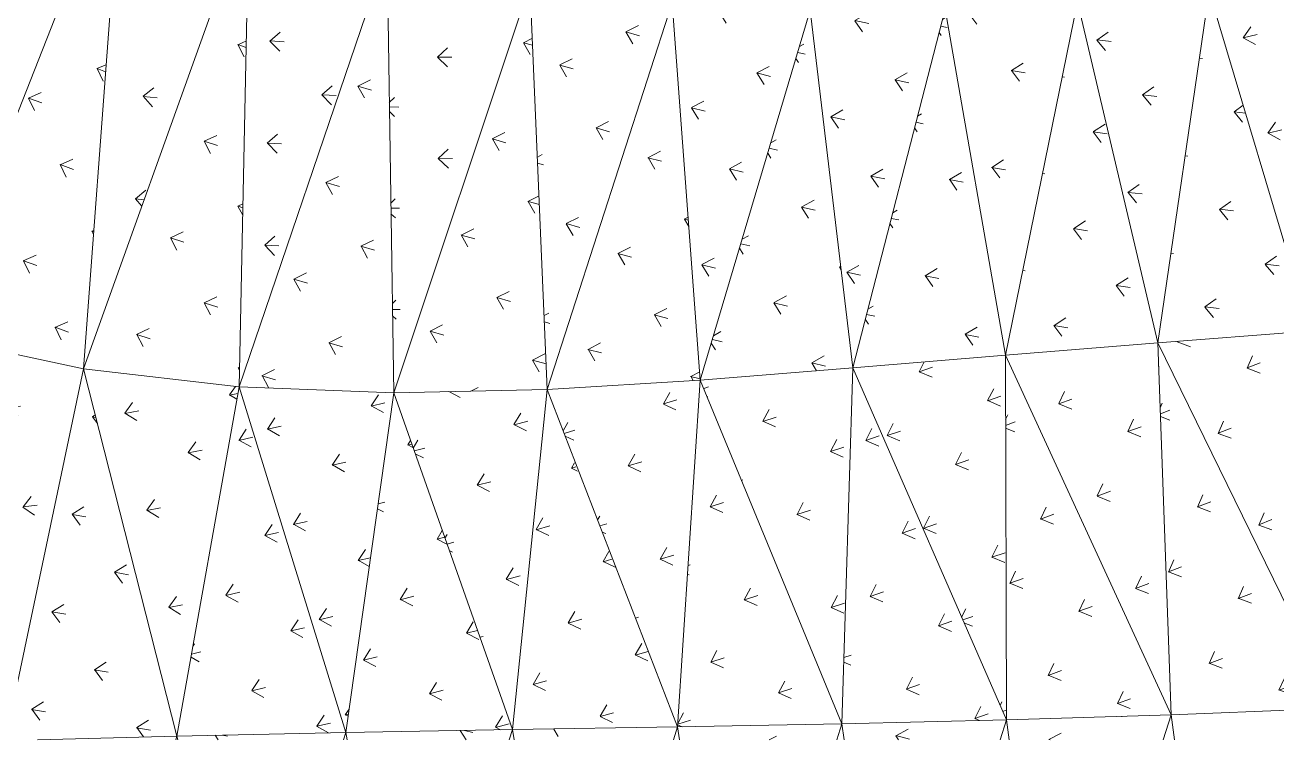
# Model space of a CAD drawing. Header units: millimetres. Extents: x -57519 to 497916, y -349472 to 446842.
# Drawn here: x 465003 to 469207, y -13502 to -11101 of the extents above; entities that cross this region are included whole.
import ezdxf

# ---------------------------------------------------------------- set-up
doc = ezdxf.new("R2010")
doc.units = ezdxf.units.MM
doc.layers.add('A-FLOR', color=192, linetype='Continuous', lineweight=5)
doc.layers.add('A-FLOR-PATT', color=8, linetype='Continuous', lineweight=5)

msp = doc.modelspace()

# ---------------------------------------------------------------- hatches: boundary and pattern name
at = {"layer": 'A-FLOR-PATT'}
h = msp.add_hatch(dxfattribs=at)
h.set_pattern_fill('FP_1540', color=256, style=0, pattern_type=2)
h.set_pattern_definition([(324.603, (439635.41, 42604.76), (249.46075, 35.41366), [47.466, -310.545]), (279.901, (439635.4, 42604.76), (249.4607, 35.4163), [46.211, -200.247]), (8.08, (439635.4, 42604.76), (-42.3758, 242.787), [47.243, -204.719])])
h.paths.add_polyline_path([(464682.3, -12145.3), (465329.3, -10503.5), (464185.4, -11978)], flags=0)
h = msp.add_hatch(dxfattribs=at)
h.set_pattern_fill('FP_1526', color=256, style=0, pattern_type=2)
h.set_pattern_definition([(339.694, (421687.84, 40055.94), (230.15454, 99.0567), [47.585, -311.32]), (295.456, (421687.84, 40055.94), (230.1547, 99.0553), [46.435, -201.217]), (23.286, (421687.84, 40055.94), (-106.443, 223.6094), [46.981, -203.585])])
h.paths.add_polyline_path([(465198.9, -12255.6), (465329.3, -10503.5), (464682.3, -12145.3)], flags=0)
h = msp.add_hatch(dxfattribs=at)
h.set_pattern_fill('FP_1565', color=256, style=0, pattern_type=2)
h.set_pattern_definition([(353.973, (403150.4, 32039.4), (190.84324, 153.47434), [47.38, -309.984]), (310.746, (403150.4, 32039.4), (190.8416, 153.4768), [47.269, -204.831]), (38.806, (403150.4, 32039.4), (-164.5459, 190.9955), [45.919, -198.98])])
h.paths.add_polyline_path([(465198.9, -12255.6), (465755.1, -10706.6), (465329.3, -10503.5), (465207.1, -12145.3)], flags=0)
h = msp.add_hatch(dxfattribs=at)
h.set_pattern_fill('FP_1525', color=256, style=0, pattern_type=2)
h.set_pattern_definition([(341.846, (420491.04, 38192.7), (226.95357, 106.3715), [47.533, -310.983]), (297.54, (420491.04, 38192.7), (226.9539, 106.3713), [46.114, -199.829]), (25.112, (420491.04, 38192.7), (-113.71545, 218.076), [46.996, -203.649])])
h.paths.add_polyline_path([(465721.4, -12316.4), (465755.1, -10706.6), (465198.9, -12255.6)], flags=0)
h = msp.add_hatch(dxfattribs=at)
h.set_pattern_fill('FP_1567', color=256, style=0, pattern_type=2)
h.set_pattern_definition([(356.998, (401184.55, 28802.67), (183.15426, 162.07347), [47.453, -310.462]), (313.943, (401184.55, 28802.67), (183.15566, 162.0716), [47.086, -204.04]), (41.505, (401184.55, 28802.67), (-174.2668, 180.8189), [45.856, -198.711])])
h.paths.add_polyline_path([(465721.4, -12316.4), (466218.2, -10858.9), (465755.1, -10706.6), (465722.7, -12255.6)], flags=0)
h = msp.add_hatch(dxfattribs=at)
h.set_pattern_fill('FP_1527', color=256, style=0, pattern_type=2)
h.set_pattern_definition([(343.277, (420322.43, 36500.72), (225.0413, 110.64186), [47.454, -310.465]), (298.861, (420322.43, 36500.72), (225.0409, 110.6427), [45.737, -198.192]), (26.181, (420322.43, 36500.72), (-117.7397, 213.6319), [47.019, -203.75])])
h.paths.add_polyline_path([(466240.6, -12336.3), (466218.2, -10858.9), (465721.4, -12316.4), (466218.2, -12335.4)], flags=0)
h = msp.add_hatch(dxfattribs=at)
h.set_pattern_fill('FP_1568', color=256, style=0, pattern_type=2)
h.set_pattern_definition([(359.069, (400379.09, 26089.15), (177.94088, 167.17983), [47.512, -310.846]), (316.194, (400379.09, 26089.15), (177.942, 167.1792), [46.861, -203.066]), (43.214, (400379.09, 26089.15), (-180.3699, 173.0035), [45.779, -198.377])])
h.paths.add_polyline_path([(466240.6, -12336.3), (466698.4, -10964.3), (466218.2, -10858.9), (466223.1, -11184.8)], flags=0)
h = msp.add_hatch(dxfattribs=at)
h.set_pattern_fill('FP_1531', color=256, style=0, pattern_type=2)
h.set_pattern_definition([(344.214, (420814.44, 34933.5), (224.0545, 112.8752), [47.353, -309.805]), (299.665, (420814.44, 34933.5), (224.0544, 112.876), [45.322, -196.397]), (26.738, (420814.44, 34933.5), (-119.6318, 210.0391), [47.04, -203.841])])
h.paths.add_polyline_path([(466240.6, -12336.3), (466756.5, -12325.4), (466698.4, -10964.3), (466244.3, -12325.4)], flags=0)
h = msp.add_hatch(dxfattribs=at)
h.set_pattern_fill('FP_1538', color=256, style=0, pattern_type=2)
h.set_pattern_definition([(343.888, (419556.53, 33642.82), (222.40066, 111.21885), [47.55, -311.095]), (300.098, (419556.53, 33642.82), (222.4007, 111.2183), [45.674, -197.919]), (26.569, (419556.53, 33642.82), (-122.1575, 210.7477), [46.624, -202.036])])
h.paths.add_polyline_path([(466756.5, -12325.4), (467175.8, -11026.6), (466698.4, -10964.3), (466707.8, -11184.8)], flags=0)
h = msp.add_hatch(dxfattribs=at)
h.set_pattern_fill('FP_1559', color=256, style=0, pattern_type=2)
h.set_pattern_definition([(13.09, (392431.61, 9572.97), (133.0705, 200.73293), [47.539, -311.023]), (331.061, (392431.6, 9572.97), (133.0717, 200.7318), [46.316, -200.702]), (56.458, (392431.6, 9572.97), (-216.1731, 119.5277), [45.157, -195.679])])
h.paths.add_polyline_path([(469319, -12128.7), (469421.6, -10948.7), (468979.3, -10987.6), (469200.2, -11729.5)], flags=0)
h = msp.add_hatch(dxfattribs=at)
h.set_pattern_fill('FP_1541', color=256, style=0, pattern_type=2)
h.set_pattern_definition([(353.496, (412690.9, 26218.8), (202.3147, 143.57937), [47.462, -310.516]), (309.79, (412690.9, 26218.8), (202.3162, 143.5777), [44.931, -194.699]), (35.362, (412690.9, 26218.8), (-153.3562, 184.1305), [46.516, -201.569])])
h.paths.add_polyline_path([(468806.8, -12168.4), (468979.3, -10987.6), (468537.3, -11023.4), (468575.3, -11184.8)], flags=0)
h = msp.add_hatch(dxfattribs=at)
h.set_pattern_fill('FP_1542', color=256, style=0, pattern_type=2)
h.set_pattern_definition([(353.467, (412588.3, 25906.58), (202.31517, 143.48824), [47.467, -310.55]), (309.779, (412588.3, 25906.58), (202.3168, 143.4852), [44.946, -194.767]), (35.345, (412588.3, 25906.58), (-153.3761, 184.2224), [46.506, -201.527])])
h.paths.add_polyline_path([(468806.8, -12168.4), (469319, -12128.7), (468979.3, -10987.6), (468950.5, -11184.8)], flags=0)
h = msp.add_hatch(dxfattribs=at)
h.set_pattern_fill('FP_1528', color=256, style=0, pattern_type=2)
h.set_pattern_definition([(345.239, (421046.86, 33325.03), (222.67047, 115.47535), [47.267, -309.241]), (300.613, (421046.86, 33325.03), (222.6692, 115.4767), [44.947, -194.772]), (27.411, (421046.86, 33325.03), (-122.0722, 206.3096), [47.031, -203.801])])
h.paths.add_polyline_path([(466756.5, -12325.4), (467270.2, -12293.9), (467175.8, -11026.6), (467124.7, -11184.8)], flags=0)
h = msp.add_hatch(dxfattribs=at)
h.set_pattern_fill('FP_1536', color=256, style=0, pattern_type=2)
h.set_pattern_definition([(345.681, (419131.91, 31834.68), (219.7722, 116.71785), [47.483, -310.658]), (301.791, (419131.91, 31834.68), (219.7725, 116.7164), [45.287, -196.242]), (27.972, (419131.91, 31834.68), (-127.2426, 205.2931), [46.658, -202.185])])
h.paths.add_polyline_path([(467270.2, -12293.9), (467639.4, -11051.6), (467175.8, -11026.6), (467230.1, -11756.1)], flags=0)
h = msp.add_hatch(dxfattribs=at)
h.set_pattern_fill('FP_1530', color=256, style=0, pattern_type=2)
h.set_pattern_definition([(346.729, (420283.41, 31592.71), (219.8469, 120.0351), [47.243, -309.089]), (302.173, (420283.41, 31592.71), (219.8471, 120.0346), [44.709, -193.74]), (28.635, (420283.41, 31592.71), (-126.9721, 201.8313), [46.965, -203.517])])
h.paths.add_polyline_path([(467270.2, -12293.9), (467782.6, -12252.2), (467639.4, -11051.6), (467282.6, -12252.2)], flags=0)
h = msp.add_hatch(dxfattribs=at)
h.set_pattern_fill('FP_1539', color=256, style=0, pattern_type=2)
h.set_pattern_definition([(348.021, (417810.28, 29983.72), (215.4458, 124.48946), [47.434, -310.333]), (304.094, (417810.28, 29983.72), (215.4455, 124.4887), [44.999, -194.997]), (30.02, (417810.28, 29983.72), (-134.5296, 198.745), [46.655, -202.171])])
h.paths.add_polyline_path([(467782.6, -12252.2), (468092, -11047.6), (467639.4, -11051.6), (467655.3, -11184.8)], flags=0)
h = msp.add_hatch(dxfattribs=at)
h.set_pattern_fill('FP_1529', color=256, style=0, pattern_type=2)
h.set_pattern_definition([(348.628, (418436.54, 29771.99), (215.45297, 126.40906), [47.295, -309.429]), (304.312, (418436.54, 29771.99), (215.4509, 126.4128), [44.662, -193.534]), (30.401, (418436.54, 29771.99), (-134.2685, 196.74626), [46.837, -202.961])])
h.paths.add_polyline_path([(467782.6, -12252.2), (468294.7, -12209.5), (468092, -11047.6), (467783, -12250.5)], flags=0)
h = msp.add_hatch(dxfattribs=at)
h.set_pattern_fill('FP_1537', color=256, style=0, pattern_type=2)
h.set_pattern_definition([(350.709, (415573.94, 28132.56), (209.49543, 133.80762), [47.426, -310.283]), (306.842, (415573.94, 28132.56), (209.494, 133.8096), [44.88, -194.48]), (32.567, (415573.94, 28132.56), (-143.5212, 191.5588), [46.609, -201.973])])
h.paths.add_polyline_path([(468294.7, -12209.5), (468537.3, -11023.4), (468092, -11047.6), (468115.9, -11184.8)], flags=0)
h = msp.add_hatch(dxfattribs=at)
h.set_pattern_fill('FP_1532', color=256, style=0, pattern_type=2)
h.set_pattern_definition([(350.922, (415736.58, 27888.62), (209.4931, 134.47984), [47.381, -309.991]), (306.918, (415736.58, 27888.62), (209.494, 134.4785), [44.763, -193.972]), (32.698, (415736.58, 27888.62), (-143.4037, 190.8652), [46.677, -202.266])])
h.paths.add_polyline_path([(468294.7, -12209.5), (468806.8, -12168.4), (468537.3, -11023.4), (468504.3, -11184.8)], flags=0)
h = msp.add_hatch(dxfattribs=at)
h.set_pattern_fill('FP_1396', color=256, style=0, pattern_type=2)
h.set_pattern_definition([(6.818, (392876.5, 19404.8), (149.18197, 187.61604), [47.248, -309.118]), (324.625, (392876.5, 19404.8), (149.1837, 187.61395), [47.063, -203.939]), (51.51, (392876.5, 19404.8), (-204.66295, 145.3102), [44.943, -194.754])])
h.paths.add_polyline_path([(464935.6, -13502.3), (464936.8, -13502.3), (465198.9, -12255.6), (464682.3, -12145.3)], flags=0)
h = msp.add_hatch(dxfattribs=at)
h.set_pattern_fill('FP_1433', color=256, style=0, pattern_type=2)
h.set_pattern_definition([(21.504, (383617.68, 2342.35), (97.60933, 219.27025), [47.31, -309.524]), (339.321, (383617.68, 2342.35), (97.61106, 219.2702), [46.974, -203.552]), (66.003, (383617.68, 2342.35), (-234.3851, 88.4695), [45.003, -195.012])])
h.paths.add_polyline_path([(469406.6, -13395.4), (469319, -12128.7), (468806.8, -12168.4), (469319, -13216.2)], flags=0)
h = msp.add_hatch(dxfattribs=at)
h.set_pattern_fill('FP_1432', color=256, style=0, pattern_type=2)
h.set_pattern_definition([(20.269, (384755.23, 3906.6), (102.9149, 216.78362), [47.348, -309.775]), (338.15, (384755.23, 3906.6), (102.9154, 216.7836), [46.886, -203.172]), (64.605, (384755.23, 3906.6), (-232.0947, 93.0638), [44.995, -194.977])])
h.paths.add_polyline_path([(468851.6, -13417.4), (468806.8, -12168.4), (468294.7, -12209.5), (468841.5, -13395.4)], flags=0)
h = msp.add_hatch(dxfattribs=at)
h.set_pattern_fill('FP_1404', color=256, style=0, pattern_type=2)
h.set_pattern_definition([(21.199, (383663.4, 2180.94), (97.67812, 218.24375), [47.229, -308.993]), (339.12, (383663.4, 2180.94), (97.6764, 218.2443), [47.047, -203.869]), (65.888, (383663.4, 2180.94), (-234.4368, 89.4326), [44.832, -194.273])])
h.paths.add_polyline_path([(468851.6, -13417.4), (469406.6, -13395.4), (468806.8, -12168.4), (468808.3, -12209.5)], flags=0)
h = msp.add_hatch(dxfattribs=at)
h.set_pattern_fill('FP_1399', color=256, style=0, pattern_type=2)
h.set_pattern_definition([(19.092, (385970.81, 5306.98), (107.93563, 214.15597), [47.382, -309.998]), (337.059, (385970.8, 5306.98), (107.9344, 214.1563), [46.786, -202.738]), (63.252, (385970.8, 5306.98), (-229.7878, 97.26036), [44.966, -194.852])])
h.paths.add_polyline_path([(468298, -13435.1), (468294.7, -12209.5), (467782.6, -12252.2), (468294.7, -13427.6)], flags=0)
h = msp.add_hatch(dxfattribs=at)
h.set_pattern_fill('FP_1400', color=256, style=0, pattern_type=2)
h.set_pattern_definition([(19.873, (384794.72, 3710.13), (102.9844, 215.45057), [47.249, -309.124]), (337.893, (384794.72, 3710.13), (102.9842, 215.4505), [46.985, -203.603]), (64.452, (384794.72, 3710.13), (-232.1651, 94.3082), [44.775, -194.024])])
h.paths.add_polyline_path([(468298, -13435.1), (468851.6, -13417.4), (468294.7, -12209.5), (468294.8, -12252.2)], flags=0)
h = msp.add_hatch(dxfattribs=at)
h.set_pattern_fill('FP_1386', color=256, style=0, pattern_type=2)
h.set_pattern_definition([(350.08, (414171.74, 32145.54), (210.34146, 132.89778), [47.471, -310.579]), (306.19, (414171.74, 32145.54), (210.3406, 132.9), [45.205, -195.89]), (32.286, (414171.74, 32145.54), (-142.3576, 194.5798), [46.652, -202.157])])
h.paths.add_polyline_path([(465044, -13502.3), (465512.8, -13489), (465198.9, -12255.6), (464936.8, -13502.3)], flags=0)
h = msp.add_hatch(dxfattribs=at)
h.set_pattern_fill('FP_1394', color=256, style=0, pattern_type=2)
h.set_pattern_definition([(9.98, (391750.76, 15111.7), (138.8733, 193.75215), [47.284, -309.355]), (328.148, (391750.76, 15111.7), (138.871, 193.7536), [46.879, -203.141]), (54.369, (391750.76, 15111.7), (-212.3694, 131.9432), [44.697, -193.685])])
h.paths.add_polyline_path([(465512.8, -13489), (465721.4, -12316.4), (465198.9, -12255.6)], flags=0)
h = msp.add_hatch(dxfattribs=at)
h.set_pattern_fill('FP_1416', color=256, style=0, pattern_type=2)
h.set_pattern_definition([(17.914, (387248.86, 6558.41), (112.75763, 211.26216), [47.405, -310.147]), (335.998, (387248.86, 6558.41), (112.7556, 211.2621), [46.686, -202.305]), (61.91, (387248.86, 6558.41), (-227.4605, 101.28165), [44.901, -194.569])])
h.paths.add_polyline_path([(467745.8, -13448.4), (467782.6, -12252.2), (467270.2, -12293.9)], flags=0)
h = msp.add_hatch(dxfattribs=at)
h.set_pattern_fill('FP_1398', color=256, style=0, pattern_type=2)
h.set_pattern_definition([(18.593, (386000.12, 5070.31), (108.00027, 212.47586), [47.264, -309.225]), (336.74, (386000.12, 5070.31), (108.0015, 212.47526), [46.916, -203.304]), (63.056, (386000.12, 5070.31), (-229.88295, 98.81255), [44.69, -193.659])])
h.paths.add_polyline_path([(467745.8, -13448.4), (468298, -13435.1), (467782.6, -12252.2), (467781.3, -12293.9)], flags=0)
h = msp.add_hatch(dxfattribs=at)
h.set_pattern_fill('FP_1385', color=256, style=0, pattern_type=2)
h.set_pattern_definition([(13.103, (390809.68, 12272.42), (130.76187, 200.6183), [47.441, -310.382]), (331.242, (390809.68, 12272.42), (130.76146, 200.6174), [46.571, -201.809]), (56.904, (390809.68, 12272.42), (-217.7455, 119.4983), [44.901, -194.57])])
h.paths.add_polyline_path([(465512.8, -13489), (466079.7, -13477), (465721.4, -12316.4), (465515, -13477)], flags=0)
h = msp.add_hatch(dxfattribs=at)
h.set_pattern_fill('FP_1391', color=256, style=0, pattern_type=2)
h.set_pattern_definition([(12.57, (390816.39, 11885.8), (130.68925, 198.84125), [47.333, -309.677]), (330.913, (390816.4, 11885.8), (130.6872, 198.8415), [46.724, -202.469]), (56.685, (390816.4, 11885.8), (-217.7645, 121.14364), [44.614, -193.329])])
h.paths.add_polyline_path([(466079.7, -13477), (466240.6, -12336.3), (465721.4, -12316.4)], flags=0)
h = msp.add_hatch(dxfattribs=at)
h.set_pattern_fill('FP_1395', color=256, style=0, pattern_type=2)
h.set_pattern_definition([(16.518, (388528.38, 7856.03), (117.8473, 207.74446), [47.402, -310.123]), (334.747, (388528.38, 7856.03), (117.8486, 207.74445), [46.629, -202.059]), (60.435, (388528.38, 7856.03), (-224.9219, 106.0936), [44.783, -194.06])])
h.paths.add_polyline_path([(467193.7, -13458.6), (467270.2, -12293.9), (466756.5, -12325.4)], flags=0)
h = msp.add_hatch(dxfattribs=at)
h.set_pattern_fill('FP_1397', color=256, style=0, pattern_type=2)
h.set_pattern_definition([(17.362, (387263.28, 6312.47), (112.80363, 209.40427), [47.282, -309.34]), (335.651, (387263.28, 6312.47), (112.8037, 209.404), [46.835, -202.953]), (61.689, (387263.28, 6312.47), (-227.5691, 102.9869), [44.598, -193.257])])
h.paths.add_polyline_path([(467193.7, -13458.6), (467745.8, -13448.4), (467270.2, -12293.9), (467230.1, -12903.6)], flags=0)
h = msp.add_hatch(dxfattribs=at)
h.set_pattern_fill('FP_1384', color=256, style=0, pattern_type=2)
h.set_pattern_definition([(14.716, (389729.08, 9599.51), (123.72914, 203.42464), [47.368, -309.901]), (333.073, (389729.08, 9599.51), (123.72836, 203.42554), [46.649, -202.145]), (58.691, (389729.08, 9599.5), (-221.82, 112.6675), [44.643, -193.455])])
h.paths.add_polyline_path([(466079.7, -13477), (466639.1, -13467.4), (466240.6, -12336.3)], flags=0)
h = msp.add_hatch(dxfattribs=at)
h.set_pattern_fill('FP_1393', color=256, style=0, pattern_type=2)
h.set_pattern_definition([(14.755, (389740.94, 9531.51), (123.73025, 203.55592), [47.376, -309.954]), (333.097, (389740.94, 9531.51), (123.7304, 203.55644), [46.638, -202.097]), (58.707, (389740.94, 9531.5), (-221.81546, 112.54734), [44.664, -193.546])])
h.paths.add_polyline_path([(466639.1, -13467.4), (466756.5, -12325.4), (466240.6, -12336.3)], flags=0)
h = msp.add_hatch(dxfattribs=at)
h.set_pattern_fill('FP_1387', color=256, style=0, pattern_type=2)
h.set_pattern_definition([(16.106, (388528.01, 7707.9), (117.86158, 206.36022), [47.314, -309.548]), (334.491, (388528, 7707.9), (117.86055, 206.3616), [46.743, -202.553]), (60.268, (388528, 7707.9), (-224.9945, 107.3589), [44.559, -193.088])])
h.paths.add_polyline_path([(466639.1, -13467.4), (467193.7, -13458.6), (466755.4, -12336.3), (466698.4, -12890.8)], flags=0)
h = msp.add_hatch(dxfattribs=at)
h.set_pattern_fill('FP_1278', color=256, style=0, pattern_type=2)
h.set_pattern_definition([(345.232, (418955.64, 30943.14), (222.62095, 114.3594), [47.284, -309.353]), (300.773, (418955.64, 30943.14), (222.6218, 114.3583), [44.795, -194.111]), (27.19, (418955.64, 30943.14), (-122.2367, 205.2666), [46.927, -203.35])])
h.paths.add_polyline_path([(468862.4, -13502.3), (469371.9, -13502.3), (469406.6, -13395.4), (468851.6, -13417.4)], flags=0)
h = msp.add_hatch(dxfattribs=at)
h.set_pattern_fill('FP_1275', color=256, style=0, pattern_type=2)
h.set_pattern_definition([(345.802, (418832.93, 31385.17), (221.14975, 115.5587), [47.329, -309.647]), (301.592, (418832.93, 31385.17), (221.15145, 115.5564), [44.71, -193.745]), (27.588, (418832.93, 31385.17), (-124.91926, 203.1157), [46.785, -202.736])])
h.paths.add_polyline_path([(467230.1, -13502.3), (467728.9, -13502.3), (467745.8, -13448.4), (467193.7, -13458.6), (467200.5, -13502.3)], flags=0)
h = msp.add_hatch(dxfattribs=at)
h.set_pattern_fill('FP_1277', color=256, style=0, pattern_type=2)
h.set_pattern_definition([(345.647, (418763.9, 31263.78), (221.5348, 115.35517), [47.319, -309.584]), (301.361, (418763.9, 31263.78), (221.5351, 115.3549), [44.757, -193.947]), (27.506, (418763.9, 31263.78), (-124.22664, 203.8305), [46.832, -202.937])])
h.paths.add_polyline_path([(467918.7, -13502.3), (468276.7, -13502.3), (468298, -13435.1), (467746.4, -13452.6), (467753.6, -13502.3), (467782.6, -13502.3)], flags=0)
h = msp.add_hatch(dxfattribs=at)
h.set_pattern_fill('FP_1238', color=256, style=0, pattern_type=2)
h.set_pattern_definition([(345.444, (418400.22, 30986.94), (221.5175, 114.71286), [47.367, -309.9]), (301.288, (418400.22, 30986.94), (221.5183, 114.7122), [44.87, -194.437]), (27.377, (418400.22, 30986.94), (-124.2802, 204.504), [46.773, -202.684])])
h.paths.add_polyline_path([(468307.1, -13502.3), (468298, -13435.1), (468276.7, -13502.3), (468298, -13502.3)], flags=0)
h = msp.add_hatch(dxfattribs=at)
h.set_pattern_fill('FP_1282', color=256, style=0, pattern_type=2)
h.set_pattern_definition([(345.461, (418810.75, 31119.55), (222.0282, 114.971), [47.303, -309.478]), (301.088, (418810.75, 31119.55), (222.0292, 114.969), [44.783, -194.058]), (27.376, (418810.75, 31119.55), (-123.3275, 204.5371), [46.881, -203.149])])
h.paths.add_polyline_path([(468461.7, -13502.3), (468824.4, -13502.3), (468851.6, -13417.4), (468298.5, -13439.3), (468307.1, -13502.3)], flags=0)
h = msp.add_hatch(dxfattribs=at)
h.set_pattern_fill('FP_1242', color=256, style=0, pattern_type=2)
h.set_pattern_definition([(345.299, (418494.97, 30851.33), (222.0243, 114.4557), [47.343, -309.74]), (301.031, (418494.97, 30851.33), (222.023, 114.4574), [44.873, -194.45]), (27.272, (418494.97, 30851.33), (-123.3705, 205.0735), [46.836, -202.954])])
h.paths.add_polyline_path([(468862.4, -13502.3), (468851.6, -13417.4), (468824.4, -13502.3), (468851.6, -13502.3)], flags=0)
h = msp.add_hatch(dxfattribs=at)
h.set_pattern_fill('FP_1230', color=256, style=0, pattern_type=2)
h.set_pattern_definition([(347.384, (419146.54, 31008.19), (218.10884, 119.0151), [47.313, -309.547]), (303.454, (419146.54, 31008.19), (218.1083, 119.0166), [44.263, -191.806]), (28.62, (419146.54, 31008.19), (-130.1358, 196.9595), [46.588, -201.88])])
h.paths.add_polyline_path([(465044, -13502.3), (465509, -13502.3), (465512.8, -13489), (465201.7, -13497.8)], flags=0)
h = msp.add_hatch(dxfattribs=at)
h.set_pattern_fill('FP_1223', color=256, style=0, pattern_type=2)
h.set_pattern_definition([(346.801, (418376.5, 30672.83), (217.98743, 117.19607), [47.433, -310.332]), (303.236, (418376.5, 30672.83), (217.98785, 117.19555), [44.584, -193.199]), (28.264, (418376.5, 30672.83), (-130.3275, 198.8855), [46.405, -201.089])])
h.paths.add_polyline_path([(465509, -13502.3), (465515.7, -13502.3), (465512.8, -13489)], flags=0)
h = msp.add_hatch(dxfattribs=at)
h.set_pattern_fill('FP_1232', color=256, style=0, pattern_type=2)
h.set_pattern_definition([(346.685, (419231.15, 31334.81), (219.47684, 117.2144), [47.319, -309.584]), (302.662, (419231.15, 31334.8), (219.4763, 117.2147), [44.412, -192.454]), (28.105, (419231.15, 31334.8), (-127.8321, 199.41), [46.653, -202.163])])
h.paths.add_polyline_path([(465515.7, -13502.3), (466072.1, -13502.3), (466079.7, -13477), (465512.8, -13489)], flags=0)
h = msp.add_hatch(dxfattribs=at)
h.set_pattern_fill('FP_1224', color=256, style=0, pattern_type=2)
h.set_pattern_definition([(346.204, (418564.63, 31023.54), (219.38573, 115.70914), [47.421, -310.25]), (302.483, (418564.63, 31023.54), (219.3854, 115.7106), [44.677, -193.602]), (27.808, (418564.63, 31023.54), (-127.9652, 201.0014), [46.506, -201.524])])
h.paths.add_polyline_path([(466084.4, -13502.3), (466076.1, -13489), (466072.1, -13502.3), (466079.7, -13502.3)], flags=0)
h = msp.add_hatch(dxfattribs=at)
h.set_pattern_fill('FP_1234', color=256, style=0, pattern_type=2)
h.set_pattern_definition([(346.243, (419146.28, 31468.05), (220.2991, 116.21884), [47.326, -309.63]), (302.154, (419146.28, 31468.05), (220.2989, 116.219), [44.538, -193]), (27.814, (419146.28, 31468.05), (-126.4173, 201.10455), [46.702, -202.374])])
h.paths.add_polyline_path([(466290.4, -13502.3), (466628.4, -13502.3), (466639.1, -13467.4), (466079.7, -13477), (466084.4, -13502.3)], flags=0)
h = msp.add_hatch(dxfattribs=at)
h.set_pattern_fill('FP_1255', color=256, style=0, pattern_type=2)
h.set_pattern_definition([(345.853, (418576.43, 31170.06), (220.2314, 114.99574), [47.411, -310.182]), (302.009, (418576.43, 31170.06), (220.2326, 114.9952), [44.753, -193.931]), (27.572, (418576.43, 31170.06), (-126.5176, 202.3947), [46.584, -201.863])])
h.paths.add_polyline_path([(466645, -13502.3), (466636.2, -13477), (466628.4, -13502.3), (466639.1, -13502.3)], flags=0)
h = msp.add_hatch(dxfattribs=at)
h.set_pattern_fill('FP_1236', color=256, style=0, pattern_type=2)
h.set_pattern_definition([(345.975, (418986.1, 31467.94), (220.7948, 115.7561), [47.33, -309.657]), (301.829, (418986.1, 31467.94), (220.7936, 115.7597), [44.638, -193.43]), (27.667, (418986.1, 31467.94), (-125.5521, 202.2705), [46.744, -202.555])])
h.paths.add_polyline_path([(466645, -13502.3), (467180.1, -13502.3), (467193.7, -13458.6), (466639.4, -13468.8)], flags=0)
h = msp.add_hatch(dxfattribs=at)
h.set_pattern_fill('FP_1237', color=256, style=0, pattern_type=2)
h.set_pattern_definition([(345.661, (418498.99, 31177.83), (220.74748, 114.76937), [47.4, -310.113]), (301.712, (418499, 31177.83), (220.7478, 114.7677), [44.811, -194.181]), (27.471, (418498.99, 31177.83), (-125.6299, 203.3092), [46.65, -202.15])])
h.paths.add_polyline_path([(467190.3, -13502.3), (467200.5, -13502.3), (467190.9, -13467.4), (467180.1, -13502.3)], flags=0)
h = msp.add_hatch(dxfattribs=at)
h.set_pattern_fill('FP_1235', color=256, style=0, pattern_type=2)
h.set_pattern_definition([(345.549, (418414.25, 31101.27), (221.12047, 114.7598), [47.386, -310.024]), (301.5, (418414.25, 31101.27), (221.1198, 114.7609), [44.85, -194.351]), (27.429, (418414.25, 31101.27), (-124.9815, 203.9522), [46.711, -202.416])])
h.paths.add_polyline_path([(467753.6, -13502.3), (467742.6, -13458.6), (467728.9, -13502.3), (467745.8, -13502.3)], flags=0)

# ---------------------------------------------------------------- linework, layer by layer
at = {"layer": 'A-FLOR'}
for p, q in [((465329.3, -10503.5), (464682.3, -12145.3)), ((465198.9, -12255.6), (465329.3, -10503.5)), ((465755.1, -10706.6), (465198.9, -12255.6)), ((465721.4, -12316.4), (465755.1, -10706.6)), ((466218.2, -10858.9), (465721.4, -12316.4)), ((466240.6, -12336.3), (466218.2, -10858.9)), ((466698.4, -10964.3), (466240.6, -12336.3)), ((466756.5, -12325.4), (466698.4, -10964.3)), ((468806.8, -12168.4), (468979.3, -10987.6)), ((469319, -12128.7), (468979.3, -10987.6)), ((467175.8, -11026.6), (466756.5, -12325.4)), ((467270.2, -12293.9), (467175.8, -11026.6)), ((467639.4, -11051.6), (467270.2, -12293.9)), ((467782.6, -12252.2), (467639.4, -11051.6)), ((468092, -11047.6), (467782.6, -12252.2)), ((468294.7, -12209.5), (468092, -11047.6)), ((468537.3, -11023.4), (468294.7, -12209.5)), ((468806.8, -12168.4), (468537.3, -11023.4)), ((464682.3, -12145.3), (465198.9, -12255.6)), ((469319, -12128.7), (468806.8, -12168.4)), ((468806.8, -12168.4), (468294.7, -12209.5)), ((469406.6, -13395.4), (468806.8, -12168.4)), ((468806.8, -12168.4), (468851.6, -13417.4)), ((467782.6, -12252.2), (468294.7, -12209.5)), ((468298, -13435.1), (468294.7, -12209.5)), ((468851.6, -13417.4), (468294.7, -12209.5)), ((465198.9, -12255.6), (464936.8, -13502.3)), ((465512.8, -13489), (465198.9, -12255.6)), ((465198.9, -12255.6), (465721.4, -12316.4)), ((467782.6, -12252.2), (467270.2, -12293.9)), ((467782.6, -12252.2), (467745.8, -13448.4)), ((468298, -13435.1), (467782.6, -12252.2)), ((465721.4, -12316.4), (465512.8, -13489)), ((466079.7, -13477), (465721.4, -12316.4)), ((465721.4, -12316.4), (466240.6, -12336.3)), ((467270.2, -12293.9), (466756.5, -12325.4)), ((467193.7, -13458.6), (467270.2, -12293.9)), ((467745.8, -13448.4), (467270.2, -12293.9)), ((466240.6, -12336.3), (466079.7, -13477)), ((466240.6, -12336.3), (466756.5, -12325.4)), ((466639.1, -13467.4), (466240.6, -12336.3)), ((466756.5, -12325.4), (466639.1, -13467.4)), ((467193.7, -13458.6), (466756.5, -12325.4)), ((469406.6, -13395.4), (468851.6, -13417.4)), ((467745.8, -13448.4), (467193.7, -13458.6)), ((467745.8, -13448.4), (467728.9, -13502.3)), ((467745.8, -13448.4), (468298, -13435.1)), ((467753.6, -13502.3), (467745.8, -13448.4)), ((468298, -13435.1), (468276.7, -13502.3)), ((468851.6, -13417.4), (468298, -13435.1)), ((468307.1, -13502.3), (468298, -13435.1)), ((468851.6, -13417.4), (468824.4, -13502.3)), ((468862.4, -13502.3), (468851.6, -13417.4)), ((465512.8, -13489), (465044, -13502.3)), ((465512.8, -13489), (465509, -13502.3)), ((466079.7, -13477), (465512.8, -13489)), ((465515.7, -13502.3), (465512.8, -13489)), ((466079.7, -13477), (466072.1, -13502.3)), ((466639.1, -13467.4), (466079.7, -13477)), ((466084.4, -13502.3), (466079.7, -13477)), ((466628.4, -13502.3), (466639.1, -13467.4)), ((467193.7, -13458.6), (466639.1, -13467.4)), ((466639.1, -13467.4), (466645, -13502.3)), ((467180.1, -13502.3), (467193.7, -13458.6)), ((467200.5, -13502.3), (467193.7, -13458.6))]:
    msp.add_line(p, q, dxfattribs=at)

doc.saveas('drawing.dxf')
